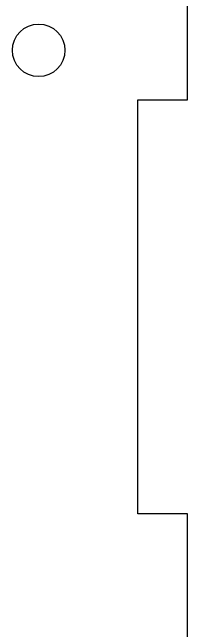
# Model space of a CAD drawing. Header units: millimetres. Extents: x 0 to 600, y 0 to 450.
# Drawn here: x 540.41 to 551, y 55.93 to 93.29 of the extents above; entities that cross this region are included whole.
import ezdxf

# ---------------------------------------------------------------- set-up
doc = ezdxf.new("R2010")
doc.units = ezdxf.units.MM
doc.layers.add('External Cuts', color=5, linetype='Continuous')
doc.layers.add('Holes and apertures', color=3, linetype='Continuous')

msp = doc.modelspace()

# ---------------------------------------------------------------- linework, layer by layer
at = {"layer": 'External Cuts'}
for p, q in [((551, 88), (551, 128)), ((548, 88), (551, 88)), ((548, 63), (548, 88)), ((551, 63), (548, 63)), ((551, 20), (551, 63))]:
    msp.add_line(p, q, dxfattribs=at)
at = {"layer": 'Holes and apertures'}
msp.add_circle((542, 91), 1.588, dxfattribs=at)

doc.saveas('drawing.dxf')
